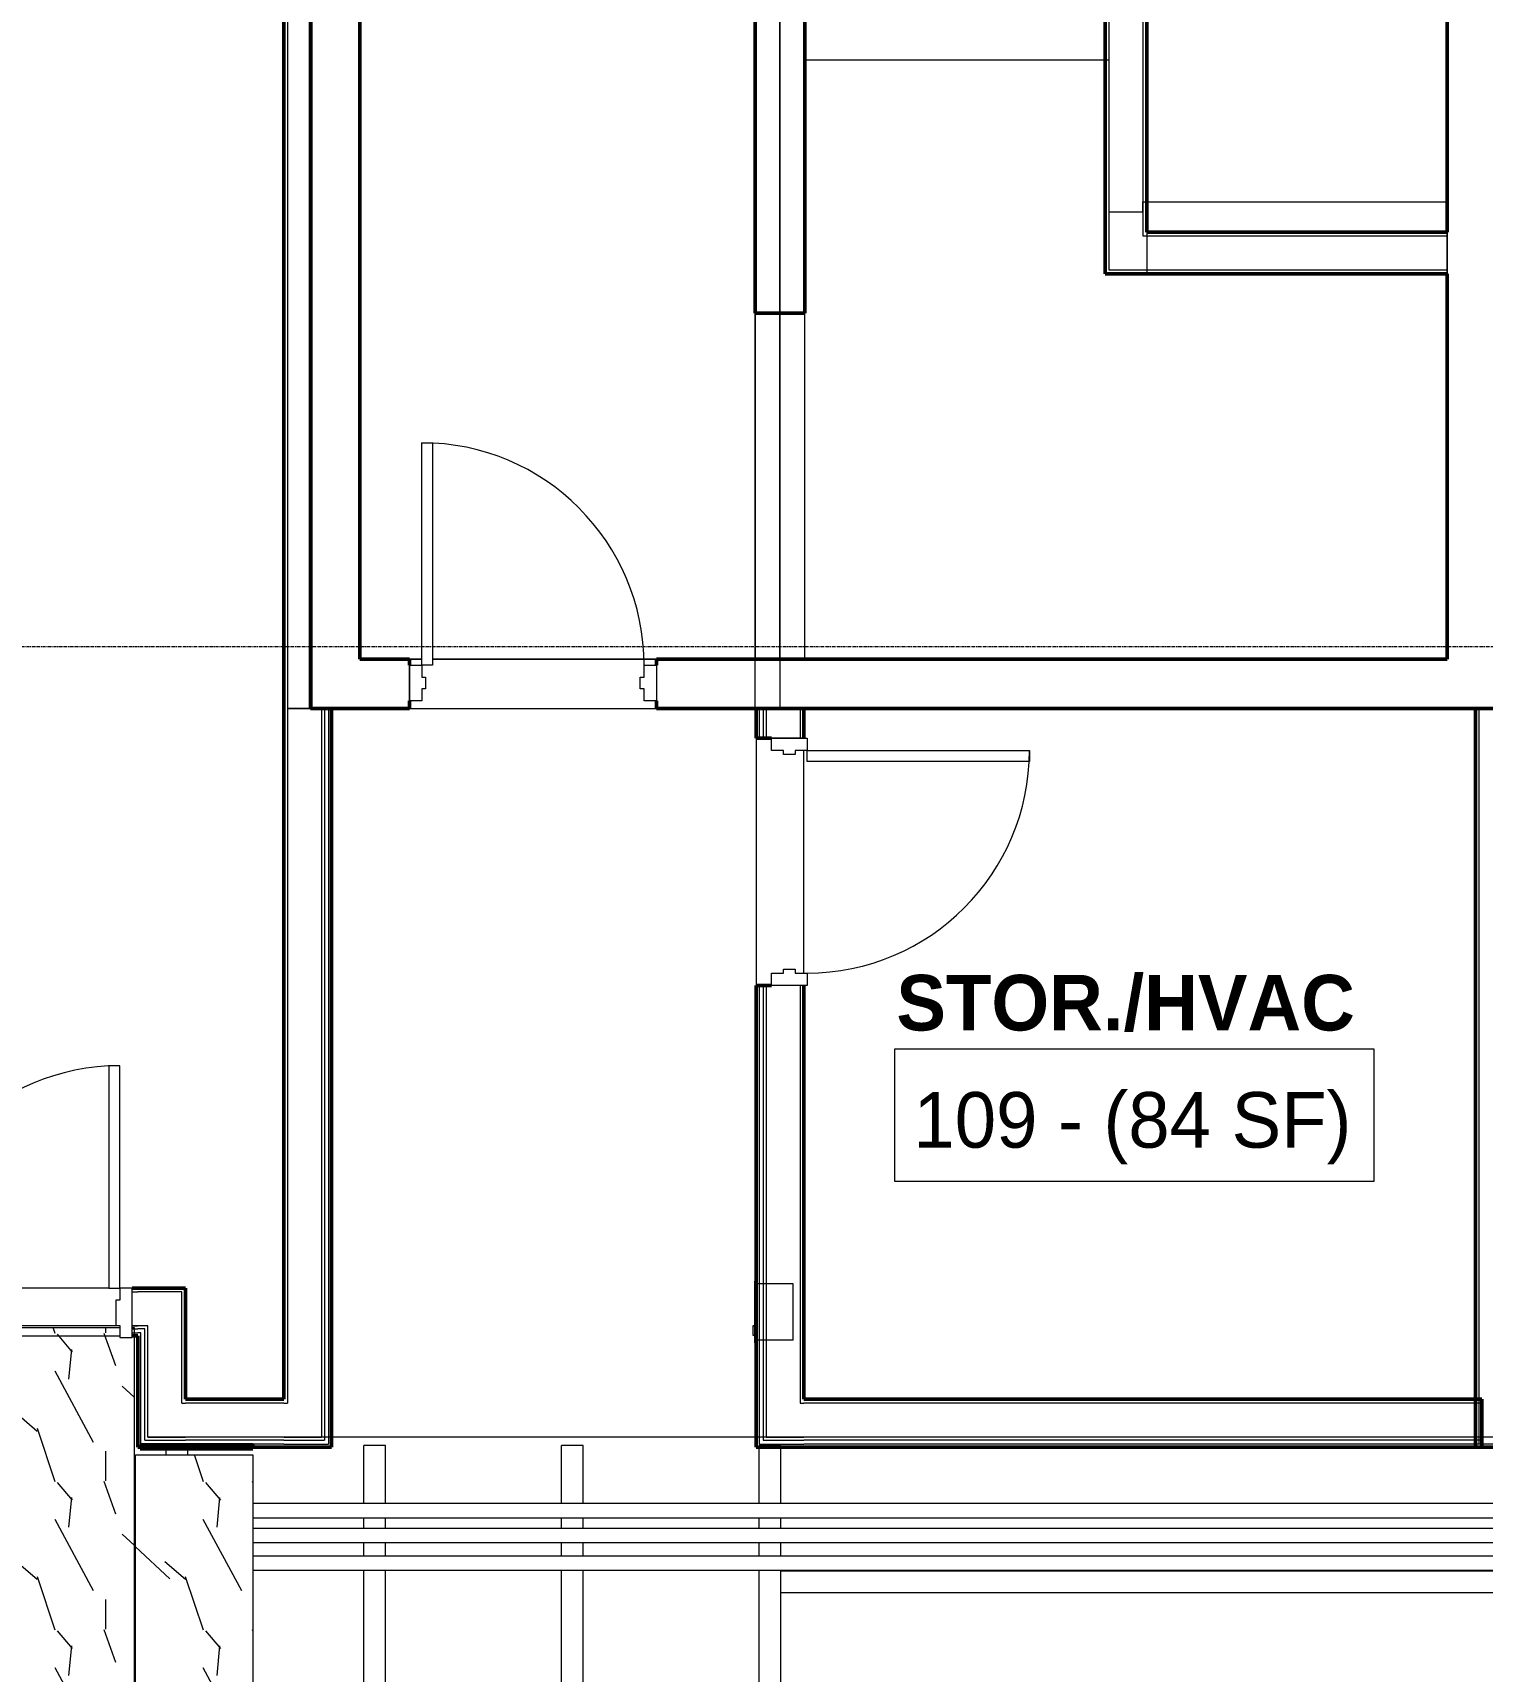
# Model space of a CAD drawing. Header units: inches. Extents: x -4235 to -464, y 9706 to 12338.
# Drawn here: x -2757.3 to -2522.6, y 11681.3 to 11946.6 of the extents above; entities that cross this region are included whole.
import ezdxf

# ---------------------------------------------------------------- set-up
doc = ezdxf.new("R2010")
doc.units = ezdxf.units.IN
doc.header["$MEASUREMENT"] = 0
doc.linetypes.add('Grid Line 1_2_', pattern=[0.875, 0.5, -0.125, 0.125, -0.125])
for name, color, linetype, lineweight in [('0-1', 7, 'Continuous', 5), ('0-2', 10, 'Continuous', 9), ('0-3', 254, 'Continuous', 9), ('A-AREA-IDEN', 2, 'Continuous', 9), ('A-CLNG-1', 254, 'Continuous', 9), ('A-CLNG-2', 10, 'Continuous', 9), ('A-CLNG-PATT-1', 253, 'Continuous', 13), ('A-DOOR-1', 10, 'Continuous', 9), ('A-DOOR-2', 50, 'Continuous', 20), ('A-DOOR-FRAM-3', 50, 'Continuous', 20), ('A-FLOR-1', 254, 'Continuous', 9), ('A-FLOR-2', 10, 'Continuous', 9), ('A-FLOR-3', 192, 'Continuous', 9), ('A-WALL-1', 7, 'Continuous', 50), ('A-WALL-2', 250, 'Continuous', 13), ('A-WALL-3', 10, 'Continuous', 9), ('A-WALL-4', 254, 'Continuous', 9), ('E-FIRE-1', 10, 'Continuous', 9), ('E-FIRE-2', 254, 'Continuous', 9), ('I-WALL-1', 7, 'Continuous', 50), ('I-WALL-2', 10, 'Continuous', 9), ('I-WALL-3', 254, 'Continuous', 9), ('P-PIPE-1', 10, 'Continuous', 9), ('S-BEAM', 12, 'Continuous', 9), ('S-GRID-1', 1, 'Grid Line 1_2_', 9)]:
    doc.layers.add(name, color=color, linetype=linetype, lineweight=lineweight)
doc.styles.add('Century Gothic', font='ufonts.com_century-gothic.ttf', dxfattribs={"height": 9})
doc.styles.add('Century Gothic_B', font='GOTHICB.TTF', dxfattribs={"height": 9})

# ---------------------------------------------------------------- blocks, each defined once
blk = doc.blocks.new('HOLLOW METAL - COMMON_3-0 x 7-0 - 20min-2191992-BACKGROUND - RCP - 1ST FLOOR')
at = {"layer": 'A-DOOR-1'}
blk.add_arc((18, -4.625), 36, 180, 270, dxfattribs=at)
at = {"layer": 'A-DOOR-2'}
for p, q in [((16.25, -4.625), (18, -4.625)), ((16.25, -40.625), (16.25, -4.625)), ((18, -4.625), (18, -40.625)), ((18, -40.625), (16.25, -40.625))]:
    blk.add_line(p, q, dxfattribs=at)
at = {"layer": 'A-DOOR-FRAM-3'}
for p, q in [((-20, 1.125), (-18, 1.125)), ((-20, -4.625), (-20, 1.125)), ((-18, 1.125), (-18, -0.8125)), ((18, 1.125), (20, 1.125)), ((18, -0.8125), (18, 1.125)), ((20, 1.125), (20, -4.625)), ((-18, -0.8125), (-17.375, -0.8125)), ((-17.375, -0.8125), (-17.375, -2.6875)), ((17.375, -0.8125), (18, -0.8125)), ((17.375, -2.6875), (17.375, -0.8125)), ((-18, -4.625), (-20, -4.625)), ((-18, -2.6875), (-18, -4.625)), ((-17.375, -2.6875), (-18, -2.6875)), ((18, -2.6875), (17.375, -2.6875)), ((18, -4.625), (18, -2.6875)), ((20, -4.625), (18, -4.625))]:
    blk.add_line(p, q, dxfattribs=at)
blk = doc.blocks.new('HOLLOW METAL - UNIT DOOR-2191979-BACKGROUND - RCP - 1ST FLOOR')
at = {"layer": 'A-DOOR-1'}
blk.add_arc((18, 4.125), 36, 90, 180, dxfattribs=at)
at = {"layer": 'A-DOOR-2'}
for p, q in [((18, 40.125), (16.25, 40.125)), ((16.25, 40.125), (16.25, 4.125)), ((18, 4.125), (18, 40.125)), ((16.25, 4.125), (18, 4.125))]:
    blk.add_line(p, q, dxfattribs=at)
at = {"layer": 'A-DOOR-FRAM-3'}
for p, q in [((-18, 4.125), (-20, 4.125)), ((-20, 4.125), (-20, -3.875)), ((-18, 2.1875), (-18, 4.125)), ((18, 4.125), (18, 2.1875)), ((20, 4.125), (18, 4.125)), ((20, -3.875), (20, 4.125)), ((-17.375, 2.1875), (-18, 2.1875)), ((-17.375, -1.9375), (-17.375, 2.1875)), ((18, 2.1875), (17.375, 2.1875)), ((17.375, 2.1875), (17.375, -1.9375)), ((-18, -3.875), (-18, -1.9375)), ((-18, -1.9375), (-17.375, -1.9375)), ((17.375, -1.9375), (18, -1.9375)), ((18, -1.9375), (18, -3.875)), ((-20, -3.875), (-18, -3.875)), ((18, -3.875), (20, -3.875))]:
    blk.add_line(p, q, dxfattribs=at)
blk = doc.blocks.new('104416 - Fire Extinguishers - Wall - Class A - Light - 2A-2205461-BACKGROUND - RCP - 1ST FLOOR')
at = {"layer": 'E-FIRE-1'}
for p, q in [((13.19, 4.13), (13.19, 3.87)), ((23.19, 4.13), (13.19, 4.13)), ((23.19, 4.13), (13.19, 4.13)), ((13.19, 3.87), (13.19, 4.13)), ((22.75, 3.87), (13.63, 3.87)), ((14.41, 4.13), (14.41, 4.38)), ((15.91, 4.38), (14.44, 4.38)), ((14.44, 4.38), (14.44, 4.13)), ((15.91, 4.13), (15.91, 4.38)), ((15.94, 4.13), (15.94, 4.38)), ((23.19, 3.87), (23.19, 4.13)), ((23.19, 3.87), (23.19, 4.13))]:
    blk.add_line(p, q, dxfattribs=at)
at = {"layer": 'E-FIRE-2'}
for p, q in [((13.19, 3.87), (23.19, 3.87)), ((13.63, -2.12), (13.63, 3.87)), ((22.75, -2.12), (22.75, 3.87)), ((13.63, -2.12), (22.75, -2.12))]:
    blk.add_line(p, q, dxfattribs=at)
blk = doc.blocks.new('CTR - 1st Phase - Common Walls_rvt-1-BACKGROUND - RCP - 1ST FLOOR')
at = {"layer": 'A-CLNG-PATT-1'}
h = blk.add_hatch(dxfattribs=at)
h.set_pattern_fill('FP_4', color=256, style=0, pattern_type=2)
h.set_pattern_definition([(108.435, (6.24, 0), (-23.9995167, 47.999875), [9.107, -66.787]), (139.399, (3.36, 8.64), (-144.0005735, 119.9994401), [4.425, -216.844]), (136.848, (24, 11.52), (-360.00235884, 335.99803914), [10.527, -515.834]), (109.983, (16.32, 18.72), (-71.99926767, 192.0004429), [5.618, -275.295]), (90, (14.4, 0), (-24, 24), [4.8, -19.2]), (118.443, (14.4, 4.8), (168.000806133, -311.999948405), [13.101, -641.971]), (84.289, (8.16, 16.32), (-24.00143285, -215.9997167), [4.824, -236.373]), (129.806, (8.64, 21.12), (96.0006462, -119.9991583), [3.749, -183.697])])
h.paths.add_polyline_path([(-2721.68, 11673.39), (-2721.68, 11716.36), (-2740.63, 11716.36), (-2740.63, 11673.39)], flags=0)
h.paths.add_polyline_path([(-2740.88, 11673.39), (-2740.88, 11737), (-2741.2, 11737), (-2741.2, 11735.36), (-2743.2, 11735.36), (-2743.2, 11737), (-2779.03, 11737), (-2779.03, 11673.39), (-2743.48, 11673.39)], flags=0)
h.paths.add_polyline_path([(-2779.28, 11673.39), (-2779.28, 11735.36), (-2781.2, 11735.36), (-2781.2, 11737), (-2798.23, 11737), (-2798.23, 11673.39)], flags=0)
at = {"layer": 'A-CLNG-1'}
for p, q in [((-2779.03, 11737), (-2743.2, 11737)), ((-2741.2, 11737), (-2740.88, 11737)), ((-2740.88, 11737), (-2740.88, 11735.61))]:
    blk.add_line(p, q, dxfattribs=at)
at = {"layer": 'A-CLNG-2'}
for p, q in [((-2740.88, 11735.61), (-2740.88, 11673.39)), ((-2740.63, 11673.39), (-2740.63, 11716.36)), ((-2740.63, 11716.36), (-2721.68, 11716.36)), ((-2721.68, 11716.36), (-2721.68, 11673.39))]:
    blk.add_line(p, q, dxfattribs=at)
at = {"layer": 'A-WALL-1'}
for p, q in [((-2716.66, 11837.19), (-2716.66, 12081.69)), ((-2712.29, 12081.69), (-2712.29, 11837.19))]:
    blk.add_line(p, q, dxfattribs=at)
at = {"layer": 'A-WALL-2'}
for p, q in [((-2716.04, 12081.69), (-2716.04, 11837.19)), ((-2712.54, 12081.69), (-2712.54, 11837.19)), ((-2716.04, 11837.19), (-2716.04, 11724.74)), ((-2716.04, 11837.19), (-2712.54, 11837.19)), ((-2712.54, 11837.19), (-2716.04, 11837.19)), ((-2712.54, 11837.19), (-2712.29, 11837.19)), ((-2712.29, 11837.19), (-2712.54, 11837.19)), ((-2710.54, 11837.19), (-2710.54, 11719.24)), ((-2710.04, 11837.19), (-2710.04, 11718.74)), ((-2709.41, 11837.19), (-2709.41, 11718.11)), ((-2639.7, 11837.19), (-2639.7, 11832.36)), ((-2639.07, 11837.19), (-2639.07, 11832.36)), ((-2638.57, 11837.19), (-2638.57, 11832.36)), ((-2633.07, 11837.19), (-2633.07, 11832.36)), ((-2523.2, 11837.19), (-2523.2, 11725.36)), ((-2639.7, 11792.36), (-2639.7, 11718.11)), ((-2639.07, 11792.36), (-2639.07, 11718.74)), ((-2638.57, 11792.36), (-2638.57, 11719.24)), ((-2633.07, 11792.36), (-2633.07, 11724.74)), ((-2741.2, 11742.74), (-2740.3, 11742.74)), ((-2738.67, 11742.74), (-2740.3, 11742.74)), ((-2733.17, 11742.74), (-2738.67, 11742.74)), ((-2733.17, 11724.74), (-2733.17, 11742.74)), ((-2741.2, 11737.24), (-2740.3, 11737.24)), ((-2741.2, 11736.74), (-2740.3, 11736.74)), ((-2741.2, 11736.11), (-2740.3, 11736.11)), ((-2739.17, 11737.24), (-2740.3, 11737.24)), ((-2739.8, 11736.74), (-2740.3, 11736.74)), ((-2739.8, 11736.11), (-2740.3, 11736.11)), ((-2739.17, 11736.74), (-2739.8, 11736.74)), ((-2739.8, 11718.11), (-2739.8, 11736.11)), ((-2738.67, 11737.24), (-2739.17, 11737.24)), ((-2739.17, 11718.74), (-2739.17, 11736.74)), ((-2738.67, 11719.24), (-2738.67, 11737.24)), ((-2733.17, 11724.74), (-2732.55, 11724.74)), ((-2716.66, 11724.74), (-2732.55, 11724.74)), ((-2716.66, 11724.74), (-2716.04, 11724.74)), ((-2633.07, 11724.74), (-2632.45, 11724.74)), ((-2522.7, 11724.74), (-2632.45, 11724.74)), ((-2523.2, 11725.36), (-2523.2, 11718.74)), ((-2739.8, 11718.11), (-2739.8, 11717.61)), ((-2739.8, 11718.11), (-2739.17, 11718.11)), ((-2739.8, 11717.61), (-2739.8, 11718.11)), ((-2739.17, 11718.74), (-2738.67, 11718.74)), ((-2739.17, 11718.11), (-2732.55, 11718.11)), ((-2738.67, 11719.24), (-2733.17, 11719.24)), ((-2738.67, 11718.74), (-2732.55, 11718.74)), ((-2733.17, 11719.24), (-2732.55, 11719.24)), ((-2716.66, 11719.24), (-2732.55, 11719.24)), ((-2716.66, 11718.74), (-2732.55, 11718.74)), ((-2716.66, 11718.11), (-2732.55, 11718.11)), ((-2716.66, 11719.24), (-2716.04, 11719.24)), ((-2716.66, 11718.74), (-2710.54, 11718.74)), ((-2716.66, 11718.11), (-2710.04, 11718.11)), ((-2716.04, 11719.24), (-2710.54, 11719.24)), ((-2710.54, 11718.74), (-2710.04, 11718.74)), ((-2710.04, 11718.11), (-2709.41, 11718.11)), ((-2639.7, 11718.11), (-2639.07, 11718.11)), ((-2639.07, 11718.74), (-2638.57, 11718.74)), ((-2639.07, 11718.11), (-2632.45, 11718.11)), ((-2638.57, 11719.24), (-2633.07, 11719.24)), ((-2638.57, 11718.74), (-2632.45, 11718.74)), ((-2633.07, 11719.24), (-2632.45, 11719.24)), ((-2522.7, 11719.24), (-2632.45, 11719.24)), ((-2522.7, 11718.74), (-2632.45, 11718.74)), ((-2522.7, 11718.11), (-2632.45, 11718.11)), ((-2523.2, 11718.74), (-2523.2, 11718.11)), ((-2505.83, 11718.11), (-2523.2, 11718.11))]:
    blk.add_line(p, q, dxfattribs=at)
at = {"layer": 'A-WALL-3'}
blk.add_line((-2712.29, 12081.69), (-2712.29, 11837.23), dxfattribs=at)
at = {"layer": 'I-WALL-1'}
for p, q in [((-2716.66, 11725.36), (-2716.66, 11837.19)), ((-2712.29, 11837.19), (-2708.91, 11837.19)), ((-2708.91, 11837.19), (-2708.91, 11717.61)), ((-2640.2, 11832.36), (-2640.2, 11837.19)), ((-2640.2, 11837.19), (-2632.45, 11837.19)), ((-2632.45, 11837.19), (-2632.45, 11832.36)), ((-2523.7, 11725.36), (-2523.7, 11837.19)), ((-2523.7, 11837.19), (-2520.32, 11837.19)), ((-2637.7, 11832.36), (-2640.2, 11832.36)), ((-2640.2, 11717.61), (-2640.2, 11792.36)), ((-2640.2, 11792.36), (-2637.7, 11792.36)), ((-2632.45, 11792.36), (-2632.45, 11725.36)), ((-2741.2, 11743.36), (-2740.3, 11743.36)), ((-2740.3, 11743.36), (-2733.17, 11743.36)), ((-2733.17, 11743.36), (-2732.55, 11743.36)), ((-2732.55, 11743.36), (-2732.55, 11725.36)), ((-2740.3, 11735.61), (-2741.2, 11735.61)), ((-2740.3, 11717.61), (-2740.3, 11735.61)), ((-2732.55, 11725.36), (-2716.66, 11725.36)), ((-2632.45, 11725.36), (-2522.7, 11725.36)), ((-2523.7, 11718.11), (-2523.7, 11725.36)), ((-2522.7, 11725.36), (-2522.7, 11717.61)), ((-2739.8, 11717.61), (-2740.3, 11717.61)), ((-2739.92, 11717.36), (-2739.92, 11717.99)), ((-2739.92, 11717.99), (-2721.68, 11717.99)), ((-2732.55, 11717.61), (-2739.8, 11717.61)), ((-2716.66, 11717.61), (-2732.55, 11717.61)), ((-2721.68, 11717.99), (-2721.68, 11717.36)), ((-2709.41, 11717.61), (-2716.66, 11717.61)), ((-2708.91, 11717.61), (-2709.41, 11717.61)), ((-2639.7, 11717.61), (-2640.2, 11717.61)), ((-2632.45, 11717.61), (-2639.7, 11717.61)), ((-2522.7, 11717.61), (-2632.45, 11717.61)), ((-2523.7, 11717.61), (-2523.7, 11718.11)), ((-2505.62, 11717.61), (-2523.7, 11717.61)), ((-2721.68, 11717.36), (-2739.92, 11717.36))]:
    blk.add_line(p, q, dxfattribs=at)
at = {"layer": 'I-WALL-2'}
for p, q in [((-2640.2, 11832.36), (-2640.2, 11792.36)), ((-2632.45, 11832.36), (-2637.7, 11832.36)), ((-2632.45, 11794.36), (-2632.45, 11830.36)), ((-2632.45, 11792.36), (-2637.7, 11792.36)), ((-2744.95, 11743.36), (-2779.2, 11743.36)), ((-2779.2, 11735.61), (-2743.2, 11735.61)), ((-2739.92, 11717.99), (-2739.92, 11717.61)), ((-2739.92, 11717.99), (-2721.68, 11717.99)), ((-2739.92, 11717.61), (-2732.55, 11717.61)), ((-2721.68, 11717.61), (-2732.55, 11717.61)), ((-2721.68, 11717.96), (-2721.68, 11717.61)), ((-2523.7, 11719.23), (-2523.7, 11718.74)), ((-2523.7, 11718.73), (-2523.7, 11718.11)), ((-2523.7, 11718.11), (-2523.7, 11717.61)), ((-2522.7, 11717.61), (-2523.7, 11717.61)), ((-2522.7, 11717.61), (-2523.7, 11717.61)), ((-2522.7, 11718.11), (-2522.7, 11719.24)), ((-2522.7, 11717.61), (-2522.7, 11718.1))]:
    blk.add_line(p, q, dxfattribs=at)
at = {"layer": 'I-WALL-3'}
for p, q in [((-2637.7, 11832.36), (-2640.2, 11832.36)), ((-2637.7, 11792.36), (-2640.2, 11792.36)), ((-2740.3, 11735.61), (-2740.88, 11735.61)), ((-2740.3, 11717.61), (-2740.3, 11735.61)), ((-2740.3, 11717.61), (-2739.92, 11717.61)), ((-2739.92, 11717.61), (-2739.92, 11717.36)), ((-2716.66, 11717.61), (-2721.68, 11717.61)), ((-2721.68, 11717.61), (-2721.68, 11717.36)), ((-2716.66, 11717.61), (-2708.91, 11717.61)), ((-2708.91, 11719.24), (-2708.91, 11717.61)), ((-2640.2, 11717.61), (-2640.2, 11719.24)), ((-2640.2, 11717.61), (-2632.45, 11717.61)), ((-2523.7, 11717.61), (-2632.45, 11717.61)), ((-2505.62, 11717.61), (-2522.7, 11717.61)), ((-2721.68, 11717.36), (-2739.92, 11717.36))]:
    blk.add_line(p, q, dxfattribs=at)
at = {"layer": 'P-PIPE-1'}
for p, q in [((-2740.88, 11708.52), (-2740.63, 11708.52)), ((-2721.68, 11708.52), (-2470.67, 11708.52)), ((-2740.63, 11706.14), (-2740.88, 11706.14)), ((-2740.88, 11704.52), (-2740.63, 11704.52)), ((-2468.29, 11706.14), (-2721.68, 11706.14)), ((-2721.68, 11704.52), (-2466.67, 11704.52)), ((-2740.63, 11702.14), (-2740.88, 11702.14)), ((-2464.64, 11702.14), (-2721.68, 11702.14)), ((-2740.88, 11700.02), (-2740.63, 11700.02)), ((-2721.68, 11700.02), (-2462.17, 11700.02)), ((-2740.63, 11697.64), (-2740.88, 11697.64)), ((-2459.79, 11697.64), (-2721.68, 11697.64))]:
    blk.add_line(p, q, dxfattribs=at)
at = {"layer": '0-2', "rotation": 89.99999999999955}
for name, p in [('HOLLOW METAL - COMMON_3-0 x 7-0 - 20min-2191992-BACKGROUND - RCP - 1ST FLOOR', (-2636.57, 11812.36)), ('104416 - Fire Extinguishers - Wall - Class A - Light - 2A-2205461-BACKGROUND - RCP - 1ST FLOOR', (-2636.32, 11721.3))]:
    blk.add_blockref(name, p, dxfattribs=at)
at = {"layer": '0-2'}
blk.add_blockref('HOLLOW METAL - UNIT DOOR-2191979-BACKGROUND - RCP - 1ST FLOOR', (-2761.2, 11739.24), dxfattribs=at)
blk = doc.blocks.new('HOLLOW METAL - STAIR DOOR 3-0 x 7-0-2453424-BACKGROUND - RCP - 1ST FLOOR')
at = {"layer": 'A-DOOR-1'}
blk.add_arc((18, -3.25), 36, 180, 270, dxfattribs=at)
at = {"layer": 'A-DOOR-2'}
for p, q in [((16.25, -3.25), (18, -3.25)), ((16.25, -39.25), (16.25, -3.25)), ((18, -3.25), (18, -39.25)), ((18, -39.25), (16.25, -39.25))]:
    blk.add_line(p, q, dxfattribs=at)
at = {"layer": 'A-DOOR-FRAM-3'}
for p, q in [((-20, 2.5), (-18, 2.5)), ((-20, -3.25), (-20, 2.5)), ((-18, 2.5), (-18, 0.5625)), ((-18, 0.5625), (-17.375, 0.5625)), ((-17.375, 0.5625), (-17.375, -1.3125)), ((17.375, 0.5625), (18, 0.5625)), ((17.375, -1.3125), (17.375, 0.5625)), ((18, 2.5), (20, 2.5)), ((18, 0.5625), (18, 2.5)), ((20, 2.5), (20, -3.25)), ((-18, -1.3125), (-18, -3.25)), ((-17.375, -1.3125), (-18, -1.3125)), ((18, -1.3125), (17.375, -1.3125)), ((18, -3.25), (18, -1.3125)), ((-18, -3.25), (-20, -3.25)), ((20, -3.25), (18, -3.25))]:
    blk.add_line(p, q, dxfattribs=at)
blk = doc.blocks.new('CTR - 1st Phase -Stairs _ Elevators_rvt-1-BACKGROUND - RCP - 1ST FLOOR')
at = {"layer": 'A-FLOR-1'}
for p, q in [((-2636.32, 12077.19), (-2636.32, 11845.19)), ((-2632.32, 11845.19), (-2632.32, 11942.19)), ((-2583.7, 11942.19), (-2583.07, 11942.19)), ((-2577.57, 11919.19), (-2576.98, 11919.19)), ((-2528.32, 11919.19), (-2528.32, 11914.31)), ((-2583.07, 11917.56), (-2577.57, 11917.56)), ((-2528.32, 11907.56), (-2528.32, 11845.19)), ((-2636.32, 11845.19), (-2636.32, 11837.19)), ((-2528.32, 11845.19), (-2632.32, 11845.19))]:
    blk.add_line(p, q, dxfattribs=at)
at = {"layer": 'A-FLOR-2'}
for p, q in [((-2632.32, 11942.19), (-2583.7, 11942.19)), ((-2583.07, 11942.19), (-2583.07, 11917.56)), ((-2577.57, 11917.56), (-2577.57, 11919.19)), ((-2576.95, 11919.19), (-2528.32, 11919.19)), ((-2528.32, 11914.31), (-2528.32, 11907.56))]:
    blk.add_line(p, q, dxfattribs=at)
at = {"layer": 'A-WALL-1'}
for p, q in [((-2712.32, 11845.19), (-2712.32, 12085.19)), ((-2704.32, 12077.19), (-2704.32, 11845.19)), ((-2640.32, 11901.19), (-2640.32, 12077.19)), ((-2632.32, 12077.19), (-2632.32, 11901.19)), ((-2528.32, 11914.31), (-2528.32, 12077.19)), ((-2528.32, 11845.19), (-2528.32, 11907.56)), ((-2632.32, 11901.19), (-2640.32, 11901.19)), ((-2712.32, 11837.19), (-2712.32, 11845.19)), ((-2704.32, 11845.19), (-2696.32, 11845.19)), ((-2696.32, 11845.19), (-2696.32, 11844.19)), ((-2656.32, 11845.19), (-2640.32, 11845.19)), ((-2656.32, 11844.19), (-2656.32, 11845.19)), ((-2640.32, 11845.19), (-2528.32, 11845.19)), ((-2696.32, 11837.19), (-2712.32, 11837.19)), ((-2696.32, 11838.44), (-2696.32, 11837.19)), ((-2656.32, 11837.19), (-2656.32, 11838.44)), ((-2640.32, 11837.19), (-2656.32, 11837.19)), ((-2520.32, 11837.19), (-2640.32, 11837.19))]:
    blk.add_line(p, q, dxfattribs=at)
at = {"layer": 'A-WALL-2'}
for p, q in [((-2583.07, 12028.56), (-2583.07, 11908.19)), ((-2577.57, 12028.56), (-2577.57, 11913.69)), ((-2528.32, 11914.31), (-2528.32, 11913.69)), ((-2577.57, 11913.69), (-2576.95, 11913.69)), ((-2576.95, 11913.69), (-2528.32, 11913.69)), ((-2528.32, 11913.69), (-2528.32, 11908.19)), ((-2583.07, 11908.19), (-2577.57, 11908.19)), ((-2577.57, 11908.19), (-2576.95, 11908.19)), ((-2576.95, 11908.19), (-2528.32, 11908.19)), ((-2528.32, 11908.19), (-2528.32, 11907.56))]:
    blk.add_line(p, q, dxfattribs=at)
at = {"layer": 'A-WALL-3'}
for p, q in [((-2640.32, 11901.19), (-2640.32, 11845.19)), ((-2632.32, 11845.19), (-2632.32, 11901.19)), ((-2694.32, 11845.19), (-2696.32, 11845.19)), ((-2656.32, 11845.19), (-2692.57, 11845.19)), ((-2640.32, 11837.19), (-2640.32, 11845.19)), ((-2636.32, 11845.19), (-2640.32, 11845.19)), ((-2696.32, 11844.19), (-2696.32, 11838.44)), ((-2656.32, 11844.19), (-2656.32, 11838.44)), ((-2696.32, 11837.19), (-2656.32, 11837.19))]:
    blk.add_line(p, q, dxfattribs=at)
at = {"layer": 'A-WALL-4'}
for p, q in [((-2704.32, 12077.19), (-2704.32, 11845.19)), ((-2640.32, 11845.19), (-2640.32, 12077.19)), ((-2636.32, 11845.19), (-2636.32, 12077.19)), ((-2632.32, 11901.19), (-2640.32, 11901.19)), ((-2704.32, 11845.19), (-2694.32, 11845.19)), ((-2696.32, 11845.19), (-2696.32, 11844.19)), ((-2692.57, 11845.19), (-2640.32, 11845.19)), ((-2656.32, 11845.19), (-2656.32, 11844.19)), ((-2632.32, 11845.19), (-2640.32, 11845.19)), ((-2696.32, 11838.44), (-2696.32, 11837.19)), ((-2656.32, 11838.44), (-2656.32, 11837.19))]:
    blk.add_line(p, q, dxfattribs=at)
at = {"layer": 'I-WALL-1'}
for p, q in [((-2583.7, 11907.56), (-2583.7, 12029.19)), ((-2576.95, 12029.19), (-2576.95, 11914.31)), ((-2576.95, 11914.31), (-2528.32, 11914.31)), ((-2583.07, 11907.56), (-2583.7, 11907.56)), ((-2576.95, 11907.56), (-2583.07, 11907.56)), ((-2528.32, 11907.56), (-2576.95, 11907.56))]:
    blk.add_line(p, q, dxfattribs=at)
at = {"layer": 'I-WALL-2'}
for p, q in [((-2576.95, 11914.31), (-2576.95, 11907.56)), ((-2528.32, 11907.56), (-2528.32, 11914.31))]:
    blk.add_line(p, q, dxfattribs=at)
at = {"layer": 'I-WALL-3'}
for p, q in [((-2576.95, 11914.31), (-2528.32, 11914.31)), ((-2528.32, 11907.56), (-2576.95, 11907.56))]:
    blk.add_line(p, q, dxfattribs=at)
at = {"layer": '0-3', "rotation": 180}
blk.add_blockref('HOLLOW METAL - STAIR DOOR 3-0 x 7-0-2453424-BACKGROUND - RCP - 1ST FLOOR', (-2676.32, 11840.94), dxfattribs=at)
blk = doc.blocks.new('Dimension Lumber - LVL - 3_5X5_5-V215-BACKGROUND - RCP - 1ST FLOOR')
at = {"layer": 'S-BEAM'}
for p, q in [((-41.9, 1.75), (25.13, 1.75)), ((27.5, 1.75), (29.63, 1.75)), ((32, 1.75), (33.63, 1.75)), ((36, 1.75), (45.37, 1.75)), ((45.37, -1.75), (45.37, 1.75)), ((-43.77, -1.75), (-42.15, -1.75)), ((-42.15, -1.75), (25.13, -1.75)), ((27.5, -1.75), (29.63, -1.75)), ((32, -1.75), (33.63, -1.75)), ((36, -1.75), (45.37, -1.75))]:
    blk.add_line(p, q, dxfattribs=at)
blk = doc.blocks.new('Dimension Lumber - LVL - 3_5X5_5-V216-BACKGROUND - RCP - 1ST FLOOR')
at = {"layer": 'S-BEAM'}
for p, q in [((-43.77, 1.75), (-42.15, 1.75)), ((-42.15, 1.75), (25.13, 1.75)), ((27.5, 1.75), (29.63, 1.75)), ((32, 1.75), (33.63, 1.75)), ((36, 1.75), (45.37, 1.75)), ((45.37, -1.75), (45.37, 1.75)), ((-43.77, -1.75), (-42.15, -1.75)), ((-42.15, -1.75), (25.13, -1.75)), ((27.5, -1.75), (29.63, -1.75)), ((32, -1.75), (33.63, -1.75)), ((36, -1.75), (45.37, -1.75))]:
    blk.add_line(p, q, dxfattribs=at)
blk = doc.blocks.new('Dimension Lumber - LVL - 3_5X5_5-V217-BACKGROUND - RCP - 1ST FLOOR')
at = {"layer": 'S-BEAM'}
for p, q in [((-43.77, 1.75), (-42.15, 1.75)), ((-42.15, 1.75), (0.88, 1.75)), ((43.85, 1.75), (44.85, 1.75)), ((44.85, 1.75), (45.1, 1.75)), ((45.1, 1.75), (45.34, 1.75)), ((45.37, -1.75), (45.37, 1.75)), ((-43.77, -1.75), (-42.15, -1.75)), ((-42.15, -1.75), (0.88, -1.75)), ((43.85, -1.75), (44.85, -1.75)), ((44.85, -1.75), (45.1, -1.75)), ((45.11, -1.75), (45.37, -1.75))]:
    blk.add_line(p, q, dxfattribs=at)
blk = doc.blocks.new('Dimension Lumber - LVL - 3_5X5_5-V224-BACKGROUND - RCP - 1ST FLOOR')
at = {"layer": 'S-BEAM'}
for p, q in [((-34.76, 1.75), (-34.76, -1.75)), ((-34.76, 1.75), (14.51, 1.75)), ((16.89, 1.75), (19.01, 1.75)), ((21.39, 1.75), (23.01, 1.75)), ((25.39, 1.75), (34.49, 1.75)), ((34.51, 1.75), (34.76, 1.75)), ((34.76, -1.75), (34.76, 1.75)), ((-34.76, -1.75), (14.51, -1.75)), ((16.89, -1.75), (19.01, -1.75)), ((21.39, -1.75), (23.01, -1.75)), ((25.39, -1.75), (34.49, -1.75)), ((34.49, -1.75), (34.76, -1.75))]:
    blk.add_line(p, q, dxfattribs=at)
blk = doc.blocks.new('Dimension Lumber - LVL - 3_5X5_5-2692540-BACKGROUND - RCP - 1ST FLOOR')
at = {"layer": 'S-BEAM'}
for p, q in [((-90.7, 1.75), (-88.4, 1.75)), ((-88.4, 1.75), (91.58, 1.75)), ((-87.2, -1.75), (-84.9, -1.75)), ((-84.9, -1.75), (91.58, -1.75))]:
    blk.add_line(p, q, dxfattribs=at)

msp = doc.modelspace()

# ---------------------------------------------------------------- linework, layer by layer
at = {"layer": 'A-AREA-IDEN', "flags": 128}
msp.add_lwpolyline([(-2617.72, 11782.09), (-2540.21, 11782.09), (-2540.21, 11760.59), (-2617.72, 11760.59)], close=True, dxfattribs=at)
at = {"layer": 'A-FLOR-3'}
for p, q in [((-2712.32, 12081.06), (-2712.32, 11837.19)), ((-2712.29, 11837.19), (-2520.32, 11837.19)), ((-2743.2, 11737.24), (-2779.2, 11737.24)), ((-2738.67, 11737.24), (-2741.2, 11737.24)), ((-2738.67, 11719.24), (-2738.67, 11737.24)), ((-2710.04, 11719.24), (-2738.67, 11719.24)), ((-2709.41, 11719.24), (-2710.03, 11719.24)), ((-2639.71, 11719.24), (-2709.41, 11719.24)), ((-2639.08, 11719.24), (-2639.7, 11719.24)), ((-2523.24, 11719.24), (-2639.07, 11719.24)), ((-2506.29, 11719.24), (-2523.2, 11719.24))]:
    msp.add_line(p, q, dxfattribs=at)
at = {"layer": 'S-GRID-1'}
msp.add_line((-464.45, 11847.19), (-4185.7, 11847.19), dxfattribs=at)

# ---------------------------------------------------------------- block references
at = {"layer": '0-1'}
for name in ['CTR - 1st Phase -Stairs _ Elevators_rvt-1-BACKGROUND - RCP - 1ST FLOOR', 'CTR - 1st Phase - Common Walls_rvt-1-BACKGROUND - RCP - 1ST FLOOR']:
    msp.add_blockref(name, (0, 0), dxfattribs=at)
at = {"layer": 'S-BEAM'}
for name, p, rotation in [('Dimension Lumber - LVL - 3_5X5_5-V217-BACKGROUND - RCP - 1ST FLOOR', (-2733.92, 11672.51), 90), ('Dimension Lumber - LVL - 3_5X5_5-V216-BACKGROUND - RCP - 1ST FLOOR', (-2701.92, 11672.51), 90), ('Dimension Lumber - LVL - 3_5X5_5-V215-BACKGROUND - RCP - 1ST FLOOR', (-2669.92, 11672.51), 90), ('Dimension Lumber - LVL - 3_5X5_5-V224-BACKGROUND - RCP - 1ST FLOOR', (-2637.92, 11683.13), 90), ('Dimension Lumber - LVL - 3_5X5_5-2692540-BACKGROUND - RCP - 1ST FLOOR', (-2544.59, 11695.79), 180)]:
    msp.add_blockref(name, p, dxfattribs=dict(at, rotation=rotation))

# ---------------------------------------------------------------- texts
at = {"layer": 'A-AREA-IDEN', "char_height": 9, "attachment_point": 1}
for s, insert, width, style in [('STOR./HVAC', (-2617.48, 11794.06), 93.021, 'Century Gothic_B'), ('109 - (84 SF)', (-2614.72, 11775.09), 86.355, 'Century Gothic')]:
    msp.add_mtext(s, dxfattribs=dict(at, insert=insert, width=width, style=style))

doc.saveas('drawing.dxf')
